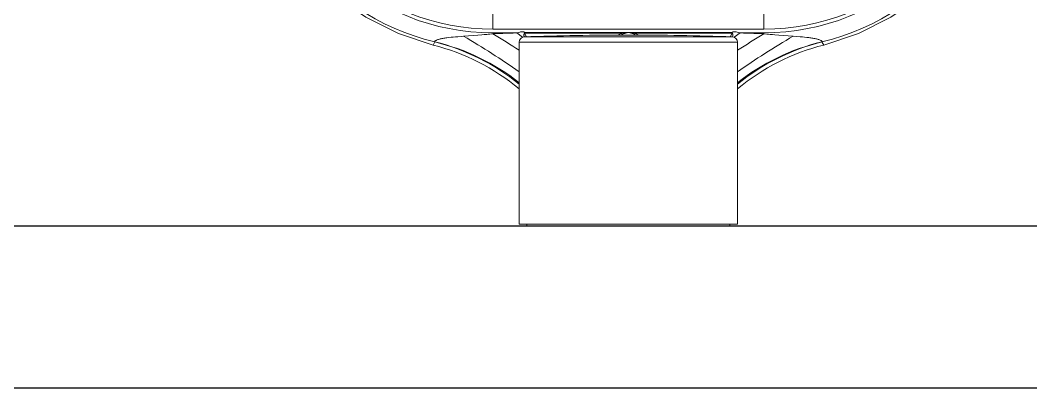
# Model space of a CAD drawing. Header units: millimetres. Extents: x 999 to 1260, y -38 to 225.
# Drawn here: x 1066.0349 to 1066.2219, y 82.4769 to 82.545 of the extents above; entities that cross this region are included whole.
import ezdxf
from ezdxf.enums import TextEntityAlignment as Align

# ---------------------------------------------------------------- set-up
doc = ezdxf.new("R2010")
doc.units = ezdxf.units.MM
doc.layers.add('I-ARQ', color=8, linetype='Continuous')
doc.styles.add('ROMANS', font='romans', dxfattribs={"oblique": 15})

# ---------------------------------------------------------------- blocks, each defined once
blk = doc.blocks.new('praça')
at = {"layer": 'I-ARQ'}
for p, q in [((1258.34082, 25.34445), (1258.34082, 24.13445)), ((1258.37082, 25.34445), (1258.37082, 24.13445))]:
    blk.add_line(p, q, dxfattribs=at)
at = {"layer": 'I-ARQ', "lineweight": 5}
for points, knots in [([(1258.40431, 24.67058), (1258.40431, 24.67058), (1258.40644, 24.67699), (1258.40644, 24.67699), (1258.40644, 24.67699), (1258.40644, 24.67699), (1258.40948, 24.68302), (1258.40948, 24.68302), (1258.40948, 24.68302), (1258.40948, 24.68302), (1258.41337, 24.68854), (1258.41337, 24.68854), (1258.41337, 24.68854), (1258.41337, 24.68854), (1258.41804, 24.69344), (1258.41804, 24.69344), (1258.41804, 24.69344), (1258.41804, 24.69344), (1258.42336, 24.69761), (1258.42336, 24.69761), (1258.42336, 24.69761), (1258.42336, 24.69761), (1258.42925, 24.70095), (1258.42925, 24.70095), (1258.42925, 24.70095), (1258.42925, 24.70095), (1258.43556, 24.70341), (1258.43556, 24.70341), (1258.43556, 24.70341), (1258.43556, 24.70341), (1258.44216, 24.70492), (1258.44216, 24.70492), (1258.44216, 24.70492), (1258.44216, 24.70492), (1258.44891, 24.70545), (1258.44891, 24.70545)], [0, 0, 0, 0, 0.111111, 0.111111, 0.111111, 0.111111, 0.222222, 0.222222, 0.222222, 0.222222, 0.333333, 0.333333, 0.333333, 0.333333, 0.444444, 0.444444, 0.444444, 0.444444, 0.555556, 0.555556, 0.555556, 0.555556, 0.666667, 0.666667, 0.666667, 0.666667, 0.777778, 0.777778, 0.777778, 0.777778, 0.888889, 0.888889, 0.888889, 0.888889, 1, 1, 1, 1]), ([(1258.40488, 24.67025), (1258.40999, 24.69119), (1258.42914, 24.70562), (1258.45067, 24.70479), (1258.45067, 24.70479), (1258.4722, 24.70395), (1258.49016, 24.68807), (1258.49364, 24.66681)], [0, 0, 0, 0, 0.5, 0.5, 0.5, 0.5, 1, 1, 1, 1]), ([(1258.40658, 24.6595), (1258.40658, 24.68155), (1258.4235, 24.6999), (1258.44548, 24.70169), (1258.44548, 24.70169), (1258.46746, 24.70347), (1258.48713, 24.68809), (1258.49068, 24.66632)], [0, 0, 0, 0, 0.5, 0.5, 0.5, 0.5, 1, 1, 1, 1]), ([(1258.40724, 24.6595), (1258.40724, 24.6811), (1258.42376, 24.69912), (1258.44528, 24.701), (1258.44528, 24.701), (1258.4668, 24.70288), (1258.48619, 24.68801), (1258.48994, 24.66673)], [0, 0, 0, 0, 0.5, 0.5, 0.5, 0.5, 1, 1, 1, 1]), ([(1258.40488, 24.67025), (1258.40488, 24.67025), (1258.40488, 24.67024), (1258.40488, 24.67024), (1258.40488, 24.67024), (1258.40488, 24.67024), (1258.40488, 24.67024), (1258.40488, 24.67024), (1258.40488, 24.67024), (1258.40488, 24.67024), (1258.40488, 24.67024), (1258.40488, 24.67024), (1258.40488, 24.67024), (1258.40488, 24.67024), (1258.40488, 24.67024), (1258.40488, 24.67024), (1258.40488, 24.67024), (1258.40488, 24.67024), (1258.40489, 24.67024), (1258.40489, 24.67024), (1258.40489, 24.67024), (1258.40489, 24.67024), (1258.40489, 24.67024), (1258.40489, 24.67024), (1258.40489, 24.67024), (1258.40489, 24.67024), (1258.40489, 24.67024), (1258.40489, 24.67024), (1258.40489, 24.67024), (1258.40489, 24.67024), (1258.4049, 24.67024), (1258.4049, 24.67024)], [0, 0, 0, 0, 0.125, 0.125, 0.125, 0.125, 0.25, 0.25, 0.25, 0.25, 0.375, 0.375, 0.375, 0.375, 0.5, 0.5, 0.5, 0.5, 0.625, 0.625, 0.625, 0.625, 0.75, 0.75, 0.75, 0.75, 0.875, 0.875, 0.875, 0.875, 1, 1, 1, 1]), ([(1258.4049, 24.67024), (1258.4049, 24.67024), (1258.40491, 24.67026), (1258.40491, 24.67026), (1258.40491, 24.67026), (1258.40491, 24.67026), (1258.40493, 24.67027), (1258.40493, 24.67027), (1258.40493, 24.67027), (1258.40493, 24.67027), (1258.40495, 24.67027), (1258.40495, 24.67027), (1258.40495, 24.67027), (1258.40495, 24.67027), (1258.40496, 24.67028), (1258.40496, 24.67028), (1258.40496, 24.67028), (1258.40496, 24.67028), (1258.40498, 24.67027), (1258.40498, 24.67027), (1258.40498, 24.67027), (1258.40498, 24.67027), (1258.405, 24.67026), (1258.405, 24.67026), (1258.405, 24.67026), (1258.405, 24.67026), (1258.40502, 24.67025), (1258.40502, 24.67025), (1258.40502, 24.67025), (1258.40502, 24.67025), (1258.40504, 24.67023), (1258.40504, 24.67023), (1258.40504, 24.67023), (1258.40504, 24.67023), (1258.40507, 24.67021), (1258.40507, 24.67021), (1258.40507, 24.67021), (1258.40507, 24.67021), (1258.40509, 24.67018), (1258.40509, 24.67018), (1258.40509, 24.67018), (1258.40509, 24.67018), (1258.40511, 24.67015), (1258.40511, 24.67015), (1258.40511, 24.67015), (1258.40511, 24.67015), (1258.40513, 24.67011), (1258.40513, 24.67011), (1258.40513, 24.67011), (1258.40513, 24.67011), (1258.40515, 24.67007), (1258.40515, 24.67007), (1258.40515, 24.67007), (1258.40515, 24.67007), (1258.40517, 24.67003), (1258.40517, 24.67003), (1258.40517, 24.67003), (1258.40517, 24.67003), (1258.40522, 24.66993), (1258.40522, 24.66993), (1258.40522, 24.66993), (1258.40522, 24.66993), (1258.40526, 24.66982), (1258.40526, 24.66982), (1258.40526, 24.66982), (1258.40526, 24.66982), (1258.40531, 24.66969), (1258.40531, 24.66969), (1258.40531, 24.66969), (1258.40531, 24.66969), (1258.40535, 24.66956), (1258.40535, 24.66956), (1258.40535, 24.66956), (1258.40535, 24.66956), (1258.40539, 24.66941), (1258.40539, 24.66941), (1258.40539, 24.66941), (1258.40539, 24.66941), (1258.40543, 24.66926), (1258.40543, 24.66926), (1258.40543, 24.66926), (1258.40543, 24.66926), (1258.40547, 24.6691), (1258.40547, 24.6691), (1258.40547, 24.6691), (1258.40547, 24.6691), (1258.4055, 24.66893), (1258.4055, 24.66893), (1258.4055, 24.66893), (1258.4055, 24.66893), (1258.40554, 24.66876), (1258.40554, 24.66876), (1258.40554, 24.66876), (1258.40554, 24.66876), (1258.40557, 24.66858), (1258.40557, 24.66858), (1258.40557, 24.66858), (1258.40557, 24.66858), (1258.4056, 24.6684), (1258.4056, 24.6684), (1258.4056, 24.6684), (1258.4056, 24.6684), (1258.40563, 24.66822), (1258.40563, 24.66822), (1258.40563, 24.66822), (1258.40563, 24.66822), (1258.40566, 24.66803), (1258.40566, 24.66803), (1258.40566, 24.66803), (1258.40566, 24.66803), (1258.40571, 24.66765), (1258.40571, 24.66765), (1258.40571, 24.66765), (1258.40571, 24.66765), (1258.40575, 24.66726), (1258.40575, 24.66726), (1258.40575, 24.66726), (1258.40575, 24.66726), (1258.40579, 24.66686), (1258.40579, 24.66686), (1258.40579, 24.66686), (1258.40579, 24.66686), (1258.40583, 24.66644), (1258.40583, 24.66644), (1258.40583, 24.66644), (1258.40583, 24.66644), (1258.40586, 24.66602), (1258.40586, 24.66602), (1258.40586, 24.66602), (1258.40586, 24.66602), (1258.40591, 24.66537), (1258.40591, 24.66537), (1258.40591, 24.66537), (1258.40591, 24.66537), (1258.40594, 24.66493), (1258.40594, 24.66493)], [0, 0, 0, 0, 0.029412, 0.029412, 0.029412, 0.029412, 0.058824, 0.058824, 0.058824, 0.058824, 0.088235, 0.088235, 0.088235, 0.088235, 0.117647, 0.117647, 0.117647, 0.117647, 0.147059, 0.147059, 0.147059, 0.147059, 0.176471, 0.176471, 0.176471, 0.176471, 0.205882, 0.205882, 0.205882, 0.205882, 0.235294, 0.235294, 0.235294, 0.235294, 0.264706, 0.264706, 0.264706, 0.264706, 0.294118, 0.294118, 0.294118, 0.294118, 0.323529, 0.323529, 0.323529, 0.323529, 0.352941, 0.352941, 0.352941, 0.352941, 0.382353, 0.382353, 0.382353, 0.382353, 0.411765, 0.411765, 0.411765, 0.411765, 0.441176, 0.441176, 0.441176, 0.441176, 0.470588, 0.470588, 0.470588, 0.470588, 0.5, 0.5, 0.5, 0.5, 0.529412, 0.529412, 0.529412, 0.529412, 0.558824, 0.558824, 0.558824, 0.558824, 0.588235, 0.588235, 0.588235, 0.588235, 0.617647, 0.617647, 0.617647, 0.617647, 0.647059, 0.647059, 0.647059, 0.647059, 0.676471, 0.676471, 0.676471, 0.676471, 0.705882, 0.705882, 0.705882, 0.705882, 0.735294, 0.735294, 0.735294, 0.735294, 0.764706, 0.764706, 0.764706, 0.764706, 0.794118, 0.794118, 0.794118, 0.794118, 0.823529, 0.823529, 0.823529, 0.823529, 0.852941, 0.852941, 0.852941, 0.852941, 0.882353, 0.882353, 0.882353, 0.882353, 0.911765, 0.911765, 0.911765, 0.911765, 0.941176, 0.941176, 0.941176, 0.941176, 0.970588, 0.970588, 0.970588, 0.970588, 1, 1, 1, 1]), ([(1258.40594, 24.66493), (1258.40594, 24.66493), (1258.406, 24.664), (1258.406, 24.664), (1258.406, 24.664), (1258.406, 24.664), (1258.40607, 24.66311), (1258.40607, 24.66311), (1258.40607, 24.66311), (1258.40607, 24.66311), (1258.40614, 24.66228), (1258.40614, 24.66228), (1258.40614, 24.66228), (1258.40614, 24.66228), (1258.4062, 24.66156), (1258.4062, 24.66156), (1258.4062, 24.66156), (1258.4062, 24.66156), (1258.40624, 24.66114), (1258.40624, 24.66114), (1258.40624, 24.66114), (1258.40624, 24.66114), (1258.40626, 24.66094), (1258.40626, 24.66094), (1258.40626, 24.66094), (1258.40626, 24.66094), (1258.40629, 24.66065), (1258.40629, 24.66065), (1258.40629, 24.66065), (1258.40629, 24.66065), (1258.40632, 24.66036), (1258.40632, 24.66036), (1258.40632, 24.66036), (1258.40632, 24.66036), (1258.40635, 24.66007), (1258.40635, 24.66007), (1258.40635, 24.66007), (1258.40635, 24.66007), (1258.40637, 24.65978), (1258.40637, 24.65978), (1258.40637, 24.65978), (1258.40637, 24.65978), (1258.40639, 24.6595), (1258.40639, 24.6595)], [0, 0, 0, 0, 0.090909, 0.090909, 0.090909, 0.090909, 0.181818, 0.181818, 0.181818, 0.181818, 0.272727, 0.272727, 0.272727, 0.272727, 0.363636, 0.363636, 0.363636, 0.363636, 0.454545, 0.454545, 0.454545, 0.454545, 0.545455, 0.545455, 0.545455, 0.545455, 0.636364, 0.636364, 0.636364, 0.636364, 0.727273, 0.727273, 0.727273, 0.727273, 0.818182, 0.818182, 0.818182, 0.818182, 0.909091, 0.909091, 0.909091, 0.909091, 1, 1, 1, 1]), ([(1258.40658, 24.6551), (1258.40658, 24.6551), (1258.40656, 24.65543), (1258.40656, 24.65543), (1258.40656, 24.65543), (1258.40656, 24.65543), (1258.40654, 24.65575), (1258.40654, 24.65575), (1258.40654, 24.65575), (1258.40654, 24.65575), (1258.40653, 24.65596), (1258.40653, 24.65596), (1258.40653, 24.65596), (1258.40653, 24.65596), (1258.40652, 24.65639), (1258.40652, 24.65639), (1258.40652, 24.65639), (1258.40652, 24.65639), (1258.40649, 24.65703), (1258.40649, 24.65703), (1258.40649, 24.65703), (1258.40649, 24.65703), (1258.40647, 24.65766), (1258.40647, 24.65766), (1258.40647, 24.65766), (1258.40647, 24.65766), (1258.40645, 24.65828), (1258.40645, 24.65828), (1258.40645, 24.65828), (1258.40645, 24.65828), (1258.40642, 24.6589), (1258.40642, 24.6589), (1258.40642, 24.6589), (1258.40642, 24.6589), (1258.40641, 24.6592), (1258.40641, 24.6592), (1258.40641, 24.6592), (1258.40641, 24.6592), (1258.40639, 24.6595), (1258.40639, 24.6595)], [0, 0, 0, 0, 0.1, 0.1, 0.1, 0.1, 0.2, 0.2, 0.2, 0.2, 0.3, 0.3, 0.3, 0.3, 0.4, 0.4, 0.4, 0.4, 0.5, 0.5, 0.5, 0.5, 0.6, 0.6, 0.6, 0.6, 0.7, 0.7, 0.7, 0.7, 0.8, 0.8, 0.8, 0.8, 0.9, 0.9, 0.9, 0.9, 1, 1, 1, 1]), ([(1258.40658, 24.6551), (1258.40658, 24.6551), (1258.40666, 24.65474), (1258.40666, 24.65474), (1258.40666, 24.65474), (1258.40666, 24.65474), (1258.40671, 24.65453), (1258.40671, 24.65453), (1258.40671, 24.65453), (1258.40671, 24.65453), (1258.40674, 24.65441), (1258.40674, 24.65441), (1258.40674, 24.65441), (1258.40674, 24.65441), (1258.40676, 24.65427), (1258.40676, 24.65427), (1258.40676, 24.65427), (1258.40676, 24.65427), (1258.40677, 24.65418), (1258.40677, 24.65418), (1258.40677, 24.65418), (1258.40677, 24.65418), (1258.40678, 24.65409), (1258.40678, 24.65409), (1258.40678, 24.65409), (1258.40678, 24.65409), (1258.40678, 24.65404), (1258.40678, 24.65404), (1258.40678, 24.65404), (1258.40678, 24.65404), (1258.40678, 24.654), (1258.40678, 24.654), (1258.40678, 24.654), (1258.40678, 24.654), (1258.40677, 24.65395), (1258.40677, 24.65395), (1258.40677, 24.65395), (1258.40677, 24.65395), (1258.40677, 24.6539), (1258.40677, 24.6539), (1258.40677, 24.6539), (1258.40677, 24.6539), (1258.40676, 24.65386), (1258.40676, 24.65386), (1258.40676, 24.65386), (1258.40676, 24.65386), (1258.40675, 24.65381), (1258.40675, 24.65381), (1258.40675, 24.65381), (1258.40675, 24.65381), (1258.40673, 24.65377), (1258.40673, 24.65377), (1258.40673, 24.65377), (1258.40673, 24.65377), (1258.40671, 24.65373), (1258.40671, 24.65373), (1258.40671, 24.65373), (1258.40671, 24.65373), (1258.40669, 24.6537), (1258.40669, 24.6537), (1258.40669, 24.6537), (1258.40669, 24.6537), (1258.40666, 24.65367), (1258.40666, 24.65367), (1258.40666, 24.65367), (1258.40666, 24.65367), (1258.40665, 24.65365), (1258.40665, 24.65365), (1258.40665, 24.65365), (1258.40665, 24.65365), (1258.40663, 24.65364), (1258.40663, 24.65364)], [0, 0, 0, 0, 0.055556, 0.055556, 0.055556, 0.055556, 0.111111, 0.111111, 0.111111, 0.111111, 0.166667, 0.166667, 0.166667, 0.166667, 0.222222, 0.222222, 0.222222, 0.222222, 0.277778, 0.277778, 0.277778, 0.277778, 0.333333, 0.333333, 0.333333, 0.333333, 0.388889, 0.388889, 0.388889, 0.388889, 0.444444, 0.444444, 0.444444, 0.444444, 0.5, 0.5, 0.5, 0.5, 0.555556, 0.555556, 0.555556, 0.555556, 0.611111, 0.611111, 0.611111, 0.611111, 0.666667, 0.666667, 0.666667, 0.666667, 0.722222, 0.722222, 0.722222, 0.722222, 0.777778, 0.777778, 0.777778, 0.777778, 0.833333, 0.833333, 0.833333, 0.833333, 0.888889, 0.888889, 0.888889, 0.888889, 0.944444, 0.944444, 0.944444, 0.944444, 1, 1, 1, 1]), ([(1258.40584, 24.65372), (1258.40584, 24.65372), (1258.40593, 24.65374), (1258.40593, 24.65374), (1258.40593, 24.65374), (1258.40593, 24.65374), (1258.40601, 24.65376), (1258.40601, 24.65376), (1258.40601, 24.65376), (1258.40601, 24.65376), (1258.40606, 24.65377), (1258.40606, 24.65377), (1258.40606, 24.65377), (1258.40606, 24.65377), (1258.4061, 24.65377), (1258.4061, 24.65377), (1258.4061, 24.65377), (1258.4061, 24.65377), (1258.40614, 24.65378), (1258.40614, 24.65378), (1258.40614, 24.65378), (1258.40614, 24.65378), (1258.40618, 24.65378), (1258.40618, 24.65378), (1258.40618, 24.65378), (1258.40618, 24.65378), (1258.40622, 24.65377), (1258.40622, 24.65377), (1258.40622, 24.65377), (1258.40622, 24.65377), (1258.40625, 24.65377), (1258.40625, 24.65377), (1258.40625, 24.65377), (1258.40625, 24.65377), (1258.40629, 24.65376), (1258.40629, 24.65376), (1258.40629, 24.65376), (1258.40629, 24.65376), (1258.40633, 24.65375), (1258.40633, 24.65375), (1258.40633, 24.65375), (1258.40633, 24.65375), (1258.40636, 24.65374), (1258.40636, 24.65374), (1258.40636, 24.65374), (1258.40636, 24.65374), (1258.40639, 24.65372), (1258.40639, 24.65372), (1258.40639, 24.65372), (1258.40639, 24.65372), (1258.40643, 24.6537), (1258.40643, 24.6537), (1258.40643, 24.6537), (1258.40643, 24.6537), (1258.40646, 24.65368), (1258.40646, 24.65368), (1258.40646, 24.65368), (1258.40646, 24.65368), (1258.40649, 24.65366), (1258.40649, 24.65366), (1258.40649, 24.65366), (1258.40649, 24.65366), (1258.40652, 24.65365), (1258.40652, 24.65365), (1258.40652, 24.65365), (1258.40652, 24.65365), (1258.40653, 24.65364), (1258.40653, 24.65364)], [0, 0, 0, 0, 0.058824, 0.058824, 0.058824, 0.058824, 0.117647, 0.117647, 0.117647, 0.117647, 0.176471, 0.176471, 0.176471, 0.176471, 0.235294, 0.235294, 0.235294, 0.235294, 0.294118, 0.294118, 0.294118, 0.294118, 0.352941, 0.352941, 0.352941, 0.352941, 0.411765, 0.411765, 0.411765, 0.411765, 0.470588, 0.470588, 0.470588, 0.470588, 0.529412, 0.529412, 0.529412, 0.529412, 0.588235, 0.588235, 0.588235, 0.588235, 0.647059, 0.647059, 0.647059, 0.647059, 0.705882, 0.705882, 0.705882, 0.705882, 0.764706, 0.764706, 0.764706, 0.764706, 0.823529, 0.823529, 0.823529, 0.823529, 0.882353, 0.882353, 0.882353, 0.882353, 0.941176, 0.941176, 0.941176, 0.941176, 1, 1, 1, 1]), ([(1258.40653, 24.65364), (1258.40653, 24.65364), (1258.40653, 24.6536), (1258.40653, 24.6536), (1258.40653, 24.6536), (1258.40653, 24.6536), (1258.40654, 24.65358), (1258.40654, 24.65358), (1258.40654, 24.65358), (1258.40654, 24.65358), (1258.40654, 24.65353), (1258.40654, 24.65353), (1258.40654, 24.65353), (1258.40654, 24.65353), (1258.40654, 24.65343), (1258.40654, 24.65343), (1258.40654, 24.65343), (1258.40654, 24.65343), (1258.40654, 24.65323), (1258.40654, 24.65323), (1258.40654, 24.65323), (1258.40654, 24.65323), (1258.40654, 24.65282), (1258.40654, 24.65282), (1258.40654, 24.65282), (1258.40654, 24.65282), (1258.40654, 24.65198), (1258.40654, 24.65198), (1258.40654, 24.65198), (1258.40654, 24.65198), (1258.40654, 24.64849), (1258.40654, 24.64849), (1258.40654, 24.64849), (1258.40654, 24.64849), (1258.40654, 24.63539), (1258.40654, 24.63539)], [0, 0, 0, 0, 0.111111, 0.111111, 0.111111, 0.111111, 0.222222, 0.222222, 0.222222, 0.222222, 0.333333, 0.333333, 0.333333, 0.333333, 0.444444, 0.444444, 0.444444, 0.444444, 0.555556, 0.555556, 0.555556, 0.555556, 0.666667, 0.666667, 0.666667, 0.666667, 0.777778, 0.777778, 0.777778, 0.777778, 0.888889, 0.888889, 0.888889, 0.888889, 1, 1, 1, 1]), ([(1258.40663, 24.65364), (1258.40663, 24.65364), (1258.40662, 24.6536), (1258.40662, 24.6536), (1258.40662, 24.6536), (1258.40662, 24.6536), (1258.40662, 24.65358), (1258.40662, 24.65358), (1258.40662, 24.65358), (1258.40662, 24.65358), (1258.40662, 24.65352), (1258.40662, 24.65352), (1258.40662, 24.65352), (1258.40662, 24.65352), (1258.40662, 24.65342), (1258.40662, 24.65342), (1258.40662, 24.65342), (1258.40662, 24.65342), (1258.40662, 24.65321), (1258.40662, 24.65321), (1258.40662, 24.65321), (1258.40662, 24.65321), (1258.40662, 24.65278), (1258.40662, 24.65278), (1258.40662, 24.65278), (1258.40662, 24.65278), (1258.40662, 24.6519), (1258.40662, 24.6519), (1258.40662, 24.6519), (1258.40662, 24.6519), (1258.40662, 24.64824), (1258.40662, 24.64824), (1258.40662, 24.64824), (1258.40662, 24.64824), (1258.40662, 24.63445), (1258.40662, 24.63445)], [0, 0, 0, 0, 0.111111, 0.111111, 0.111111, 0.111111, 0.222222, 0.222222, 0.222222, 0.222222, 0.333333, 0.333333, 0.333333, 0.333333, 0.444444, 0.444444, 0.444444, 0.444444, 0.555556, 0.555556, 0.555556, 0.555556, 0.666667, 0.666667, 0.666667, 0.666667, 0.777778, 0.777778, 0.777778, 0.777778, 0.888889, 0.888889, 0.888889, 0.888889, 1, 1, 1, 1]), ([(1258.40662, 24.63445), (1258.40662, 24.63445), (1258.40662, 24.62212), (1258.40662, 24.62212), (1258.40662, 24.62212), (1258.40662, 24.62212), (1258.40662, 24.61744), (1258.40662, 24.61744), (1258.40662, 24.61744), (1258.40662, 24.61744), (1258.40662, 24.61634), (1258.40662, 24.61634), (1258.40662, 24.61634), (1258.40662, 24.61634), (1258.40662, 24.6158), (1258.40662, 24.6158), (1258.40662, 24.6158), (1258.40662, 24.6158), (1258.40662, 24.61553), (1258.40662, 24.61553), (1258.40662, 24.61553), (1258.40662, 24.61553), (1258.40662, 24.6154), (1258.40662, 24.6154), (1258.40662, 24.6154), (1258.40662, 24.6154), (1258.40662, 24.61534), (1258.40662, 24.61534), (1258.40662, 24.61534), (1258.40662, 24.61534), (1258.40662, 24.61531), (1258.40662, 24.61531), (1258.40662, 24.61531), (1258.40662, 24.61531), (1258.40663, 24.61526), (1258.40663, 24.61526)], [0, 0, 0, 0, 0.111111, 0.111111, 0.111111, 0.111111, 0.222222, 0.222222, 0.222222, 0.222222, 0.333333, 0.333333, 0.333333, 0.333333, 0.444444, 0.444444, 0.444444, 0.444444, 0.555556, 0.555556, 0.555556, 0.555556, 0.666667, 0.666667, 0.666667, 0.666667, 0.777778, 0.777778, 0.777778, 0.777778, 0.888889, 0.888889, 0.888889, 0.888889, 1, 1, 1, 1]), ([(1258.40654, 24.63351), (1258.40654, 24.63351), (1258.40654, 24.62176), (1258.40654, 24.62176), (1258.40654, 24.62176), (1258.40654, 24.62176), (1258.40654, 24.61733), (1258.40654, 24.61733), (1258.40654, 24.61733), (1258.40654, 24.61733), (1258.40654, 24.61628), (1258.40654, 24.61628), (1258.40654, 24.61628), (1258.40654, 24.61628), (1258.40654, 24.61577), (1258.40654, 24.61577), (1258.40654, 24.61577), (1258.40654, 24.61577), (1258.40654, 24.61552), (1258.40654, 24.61552), (1258.40654, 24.61552), (1258.40654, 24.61552), (1258.40654, 24.61539), (1258.40654, 24.61539), (1258.40654, 24.61539), (1258.40654, 24.61539), (1258.40654, 24.61533), (1258.40654, 24.61533), (1258.40654, 24.61533), (1258.40654, 24.61533), (1258.40653, 24.61531), (1258.40653, 24.61531), (1258.40653, 24.61531), (1258.40653, 24.61531), (1258.40653, 24.61526), (1258.40653, 24.61526)], [0, 0, 0, 0, 0.111111, 0.111111, 0.111111, 0.111111, 0.222222, 0.222222, 0.222222, 0.222222, 0.333333, 0.333333, 0.333333, 0.333333, 0.444444, 0.444444, 0.444444, 0.444444, 0.555556, 0.555556, 0.555556, 0.555556, 0.666667, 0.666667, 0.666667, 0.666667, 0.777778, 0.777778, 0.777778, 0.777778, 0.888889, 0.888889, 0.888889, 0.888889, 1, 1, 1, 1]), ([(1258.37082, 24.62697), (1258.37082, 24.62697), (1258.37082, 24.62697), (1258.37082, 24.62697), (1258.37082, 24.62697), (1258.37082, 24.62697), (1258.37082, 24.62697), (1258.37082, 24.62697), (1258.37082, 24.62697), (1258.37082, 24.62697), (1258.37082, 24.62697), (1258.37082, 24.62697), (1258.37082, 24.62697), (1258.37082, 24.62697), (1258.37082, 24.62697), (1258.37082, 24.62697), (1258.37082, 24.62697), (1258.37082, 24.62697), (1258.37082, 24.62697), (1258.37082, 24.62697), (1258.37082, 24.62697), (1258.37082, 24.62697), (1258.37082, 24.62697), (1258.37082, 24.62697), (1258.37082, 24.62697), (1258.37082, 24.62697), (1258.37082, 24.62697), (1258.37082, 24.62697), (1258.37082, 24.62697), (1258.37082, 24.62697), (1258.37082, 24.62697), (1258.37082, 24.62697), (1258.37082, 24.62697), (1258.37082, 24.62697), (1258.37082, 24.62697), (1258.37082, 24.62697)], [0, 0, 0, 0, 0.111111, 0.111111, 0.111111, 0.111111, 0.222222, 0.222222, 0.222222, 0.222222, 0.333333, 0.333333, 0.333333, 0.333333, 0.444444, 0.444444, 0.444444, 0.444444, 0.555556, 0.555556, 0.555556, 0.555556, 0.666667, 0.666667, 0.666667, 0.666667, 0.777778, 0.777778, 0.777778, 0.777778, 0.888889, 0.888889, 0.888889, 0.888889, 1, 1, 1, 1]), ([(1258.40653, 24.61526), (1258.40653, 24.61526), (1258.40651, 24.61525), (1258.40651, 24.61525), (1258.40651, 24.61525), (1258.40651, 24.61525), (1258.40649, 24.61523), (1258.40649, 24.61523), (1258.40649, 24.61523), (1258.40649, 24.61523), (1258.40645, 24.61521), (1258.40645, 24.61521), (1258.40645, 24.61521), (1258.40645, 24.61521), (1258.40641, 24.61519), (1258.40641, 24.61519), (1258.40641, 24.61519), (1258.40641, 24.61519), (1258.40638, 24.61517), (1258.40638, 24.61517), (1258.40638, 24.61517), (1258.40638, 24.61517), (1258.40634, 24.61515), (1258.40634, 24.61515), (1258.40634, 24.61515), (1258.40634, 24.61515), (1258.4063, 24.61514), (1258.4063, 24.61514), (1258.4063, 24.61514), (1258.4063, 24.61514), (1258.40626, 24.61513), (1258.40626, 24.61513), (1258.40626, 24.61513), (1258.40626, 24.61513), (1258.40622, 24.61513), (1258.40622, 24.61513), (1258.40622, 24.61513), (1258.40622, 24.61513), (1258.40617, 24.61512), (1258.40617, 24.61512), (1258.40617, 24.61512), (1258.40617, 24.61512), (1258.40613, 24.61512), (1258.40613, 24.61512), (1258.40613, 24.61512), (1258.40613, 24.61512), (1258.40608, 24.61513), (1258.40608, 24.61513), (1258.40608, 24.61513), (1258.40608, 24.61513), (1258.40604, 24.61513), (1258.40604, 24.61513), (1258.40604, 24.61513), (1258.40604, 24.61513), (1258.40599, 24.61514), (1258.40599, 24.61514), (1258.40599, 24.61514), (1258.40599, 24.61514), (1258.40589, 24.61516), (1258.40589, 24.61516), (1258.40589, 24.61516), (1258.40589, 24.61516), (1258.40584, 24.61518), (1258.40584, 24.61518)], [0, 0, 0, 0, 0.0625, 0.0625, 0.0625, 0.0625, 0.125, 0.125, 0.125, 0.125, 0.1875, 0.1875, 0.1875, 0.1875, 0.25, 0.25, 0.25, 0.25, 0.3125, 0.3125, 0.3125, 0.3125, 0.375, 0.375, 0.375, 0.375, 0.4375, 0.4375, 0.4375, 0.4375, 0.5, 0.5, 0.5, 0.5, 0.5625, 0.5625, 0.5625, 0.5625, 0.625, 0.625, 0.625, 0.625, 0.6875, 0.6875, 0.6875, 0.6875, 0.75, 0.75, 0.75, 0.75, 0.8125, 0.8125, 0.8125, 0.8125, 0.875, 0.875, 0.875, 0.875, 0.9375, 0.9375, 0.9375, 0.9375, 1, 1, 1, 1]), ([(1258.40663, 24.61526), (1258.40663, 24.61526), (1258.40666, 24.61524), (1258.40666, 24.61524), (1258.40666, 24.61524), (1258.40666, 24.61524), (1258.40668, 24.61521), (1258.40668, 24.61521), (1258.40668, 24.61521), (1258.40668, 24.61521), (1258.4067, 24.61517), (1258.4067, 24.61517), (1258.4067, 24.61517), (1258.4067, 24.61517), (1258.40672, 24.61514), (1258.40672, 24.61514), (1258.40672, 24.61514), (1258.40672, 24.61514), (1258.40674, 24.6151), (1258.40674, 24.6151), (1258.40674, 24.6151), (1258.40674, 24.6151), (1258.40675, 24.61506), (1258.40675, 24.61506), (1258.40675, 24.61506), (1258.40675, 24.61506), (1258.40676, 24.61502), (1258.40676, 24.61502), (1258.40676, 24.61502), (1258.40676, 24.61502), (1258.40677, 24.61498), (1258.40677, 24.61498), (1258.40677, 24.61498), (1258.40677, 24.61498), (1258.40677, 24.61494), (1258.40677, 24.61494), (1258.40677, 24.61494), (1258.40677, 24.61494), (1258.40678, 24.61489), (1258.40678, 24.61489), (1258.40678, 24.61489), (1258.40678, 24.61489), (1258.40678, 24.61481), (1258.40678, 24.61481), (1258.40678, 24.61481), (1258.40678, 24.61481), (1258.40677, 24.61472), (1258.40677, 24.61472), (1258.40677, 24.61472), (1258.40677, 24.61472), (1258.40676, 24.61464), (1258.40676, 24.61464), (1258.40676, 24.61464), (1258.40676, 24.61464), (1258.40675, 24.61456), (1258.40675, 24.61456), (1258.40675, 24.61456), (1258.40675, 24.61456), (1258.40673, 24.61448), (1258.40673, 24.61448), (1258.40673, 24.61448), (1258.40673, 24.61448), (1258.4067, 24.61432), (1258.4067, 24.61432), (1258.4067, 24.61432), (1258.4067, 24.61432), (1258.40665, 24.61409), (1258.40665, 24.61409), (1258.40665, 24.61409), (1258.40665, 24.61409), (1258.40658, 24.61379), (1258.40658, 24.61379)], [0, 0, 0, 0, 0.055556, 0.055556, 0.055556, 0.055556, 0.111111, 0.111111, 0.111111, 0.111111, 0.166667, 0.166667, 0.166667, 0.166667, 0.222222, 0.222222, 0.222222, 0.222222, 0.277778, 0.277778, 0.277778, 0.277778, 0.333333, 0.333333, 0.333333, 0.333333, 0.388889, 0.388889, 0.388889, 0.388889, 0.444444, 0.444444, 0.444444, 0.444444, 0.5, 0.5, 0.5, 0.5, 0.555556, 0.555556, 0.555556, 0.555556, 0.611111, 0.611111, 0.611111, 0.611111, 0.666667, 0.666667, 0.666667, 0.666667, 0.722222, 0.722222, 0.722222, 0.722222, 0.777778, 0.777778, 0.777778, 0.777778, 0.833333, 0.833333, 0.833333, 0.833333, 0.888889, 0.888889, 0.888889, 0.888889, 0.944444, 0.944444, 0.944444, 0.944444, 1, 1, 1, 1]), ([(1258.40658, 24.61379), (1258.40658, 24.61379), (1258.40656, 24.61347), (1258.40656, 24.61347), (1258.40656, 24.61347), (1258.40656, 24.61347), (1258.40654, 24.61315), (1258.40654, 24.61315), (1258.40654, 24.61315), (1258.40654, 24.61315), (1258.40653, 24.61294), (1258.40653, 24.61294), (1258.40653, 24.61294), (1258.40653, 24.61294), (1258.40652, 24.61251), (1258.40652, 24.61251), (1258.40652, 24.61251), (1258.40652, 24.61251), (1258.40649, 24.61187), (1258.40649, 24.61187), (1258.40649, 24.61187), (1258.40649, 24.61187), (1258.40647, 24.61124), (1258.40647, 24.61124), (1258.40647, 24.61124), (1258.40647, 24.61124), (1258.40645, 24.61062), (1258.40645, 24.61062), (1258.40645, 24.61062), (1258.40645, 24.61062), (1258.40642, 24.61), (1258.40642, 24.61), (1258.40642, 24.61), (1258.40642, 24.61), (1258.40641, 24.6097), (1258.40641, 24.6097), (1258.40641, 24.6097), (1258.40641, 24.6097), (1258.40639, 24.6094), (1258.40639, 24.6094)], [0, 0, 0, 0, 0.1, 0.1, 0.1, 0.1, 0.2, 0.2, 0.2, 0.2, 0.3, 0.3, 0.3, 0.3, 0.4, 0.4, 0.4, 0.4, 0.5, 0.5, 0.5, 0.5, 0.6, 0.6, 0.6, 0.6, 0.7, 0.7, 0.7, 0.7, 0.8, 0.8, 0.8, 0.8, 0.9, 0.9, 0.9, 0.9, 1, 1, 1, 1]), ([(1258.40639, 24.6094), (1258.40639, 24.6094), (1258.40637, 24.60912), (1258.40637, 24.60912), (1258.40637, 24.60912), (1258.40637, 24.60912), (1258.40635, 24.60883), (1258.40635, 24.60883), (1258.40635, 24.60883), (1258.40635, 24.60883), (1258.40632, 24.60854), (1258.40632, 24.60854), (1258.40632, 24.60854), (1258.40632, 24.60854), (1258.40629, 24.60825), (1258.40629, 24.60825), (1258.40629, 24.60825), (1258.40629, 24.60825), (1258.40626, 24.60797), (1258.40626, 24.60797), (1258.40626, 24.60797), (1258.40626, 24.60797), (1258.40624, 24.60776), (1258.40624, 24.60776), (1258.40624, 24.60776), (1258.40624, 24.60776), (1258.4062, 24.60734), (1258.4062, 24.60734), (1258.4062, 24.60734), (1258.4062, 24.60734), (1258.40614, 24.60661), (1258.40614, 24.60661), (1258.40614, 24.60661), (1258.40614, 24.60661), (1258.40607, 24.60579), (1258.40607, 24.60579), (1258.40607, 24.60579), (1258.40607, 24.60579), (1258.406, 24.6049), (1258.406, 24.6049), (1258.406, 24.6049), (1258.406, 24.6049), (1258.40594, 24.60397), (1258.40594, 24.60397)], [0, 0, 0, 0, 0.090909, 0.090909, 0.090909, 0.090909, 0.181818, 0.181818, 0.181818, 0.181818, 0.272727, 0.272727, 0.272727, 0.272727, 0.363636, 0.363636, 0.363636, 0.363636, 0.454545, 0.454545, 0.454545, 0.454545, 0.545455, 0.545455, 0.545455, 0.545455, 0.636364, 0.636364, 0.636364, 0.636364, 0.727273, 0.727273, 0.727273, 0.727273, 0.818182, 0.818182, 0.818182, 0.818182, 0.909091, 0.909091, 0.909091, 0.909091, 1, 1, 1, 1]), ([(1258.49068, 24.60258), (1258.48713, 24.58081), (1258.46746, 24.56543), (1258.44548, 24.56721), (1258.44548, 24.56721), (1258.4235, 24.569), (1258.40658, 24.58735), (1258.40658, 24.6094)], [0, 0, 0, 0, 0.5, 0.5, 0.5, 0.5, 1, 1, 1, 1]), ([(1258.48994, 24.60217), (1258.48619, 24.58089), (1258.4668, 24.56602), (1258.44528, 24.5679), (1258.44528, 24.5679), (1258.42376, 24.56978), (1258.40724, 24.5878), (1258.40724, 24.6094)], [0, 0, 0, 0, 0.5, 0.5, 0.5, 0.5, 1, 1, 1, 1]), ([(1258.40594, 24.60397), (1258.40594, 24.60397), (1258.4059, 24.60331), (1258.4059, 24.60331), (1258.4059, 24.60331), (1258.4059, 24.60331), (1258.40585, 24.60267), (1258.40585, 24.60267), (1258.40585, 24.60267), (1258.40585, 24.60267), (1258.40581, 24.60225), (1258.40581, 24.60225), (1258.40581, 24.60225), (1258.40581, 24.60225), (1258.40577, 24.60184), (1258.40577, 24.60184), (1258.40577, 24.60184), (1258.40577, 24.60184), (1258.40573, 24.60145), (1258.40573, 24.60145), (1258.40573, 24.60145), (1258.40573, 24.60145), (1258.40568, 24.60106), (1258.40568, 24.60106), (1258.40568, 24.60106), (1258.40568, 24.60106), (1258.40566, 24.60087), (1258.40566, 24.60087), (1258.40566, 24.60087), (1258.40566, 24.60087), (1258.40563, 24.60068), (1258.40563, 24.60068), (1258.40563, 24.60068), (1258.40563, 24.60068), (1258.4056, 24.6005), (1258.4056, 24.6005), (1258.4056, 24.6005), (1258.4056, 24.6005), (1258.40557, 24.60032), (1258.40557, 24.60032), (1258.40557, 24.60032), (1258.40557, 24.60032), (1258.40554, 24.60014), (1258.40554, 24.60014), (1258.40554, 24.60014), (1258.40554, 24.60014), (1258.4055, 24.59997), (1258.4055, 24.59997), (1258.4055, 24.59997), (1258.4055, 24.59997), (1258.40547, 24.5998), (1258.40547, 24.5998), (1258.40547, 24.5998), (1258.40547, 24.5998), (1258.40543, 24.59964), (1258.40543, 24.59964), (1258.40543, 24.59964), (1258.40543, 24.59964), (1258.40539, 24.59949), (1258.40539, 24.59949), (1258.40539, 24.59949), (1258.40539, 24.59949), (1258.40535, 24.59935), (1258.40535, 24.59935), (1258.40535, 24.59935), (1258.40535, 24.59935), (1258.40531, 24.59921), (1258.40531, 24.59921), (1258.40531, 24.59921), (1258.40531, 24.59921), (1258.40526, 24.59909), (1258.40526, 24.59909), (1258.40526, 24.59909), (1258.40526, 24.59909), (1258.40522, 24.59897), (1258.40522, 24.59897), (1258.40522, 24.59897), (1258.40522, 24.59897), (1258.40518, 24.59887), (1258.40518, 24.59887), (1258.40518, 24.59887), (1258.40518, 24.59887), (1258.40515, 24.59883), (1258.40515, 24.59883), (1258.40515, 24.59883), (1258.40515, 24.59883), (1258.40513, 24.59879), (1258.40513, 24.59879), (1258.40513, 24.59879), (1258.40513, 24.59879), (1258.40511, 24.59875), (1258.40511, 24.59875), (1258.40511, 24.59875), (1258.40511, 24.59875), (1258.40509, 24.59872), (1258.40509, 24.59872), (1258.40509, 24.59872), (1258.40509, 24.59872), (1258.40507, 24.59869), (1258.40507, 24.59869), (1258.40507, 24.59869), (1258.40507, 24.59869), (1258.40504, 24.59867), (1258.40504, 24.59867), (1258.40504, 24.59867), (1258.40504, 24.59867), (1258.40502, 24.59865), (1258.40502, 24.59865), (1258.40502, 24.59865), (1258.40502, 24.59865), (1258.405, 24.59864), (1258.405, 24.59864), (1258.405, 24.59864), (1258.405, 24.59864), (1258.40498, 24.59863), (1258.40498, 24.59863), (1258.40498, 24.59863), (1258.40498, 24.59863), (1258.40496, 24.59862), (1258.40496, 24.59862), (1258.40496, 24.59862), (1258.40496, 24.59862), (1258.40495, 24.59862), (1258.40495, 24.59862), (1258.40495, 24.59862), (1258.40495, 24.59862), (1258.40493, 24.59863), (1258.40493, 24.59863), (1258.40493, 24.59863), (1258.40493, 24.59863), (1258.40491, 24.59864), (1258.40491, 24.59864), (1258.40491, 24.59864), (1258.40491, 24.59864), (1258.4049, 24.59866), (1258.4049, 24.59866)], [0, 0, 0, 0, 0.029412, 0.029412, 0.029412, 0.029412, 0.058824, 0.058824, 0.058824, 0.058824, 0.088235, 0.088235, 0.088235, 0.088235, 0.117647, 0.117647, 0.117647, 0.117647, 0.147059, 0.147059, 0.147059, 0.147059, 0.176471, 0.176471, 0.176471, 0.176471, 0.205882, 0.205882, 0.205882, 0.205882, 0.235294, 0.235294, 0.235294, 0.235294, 0.264706, 0.264706, 0.264706, 0.264706, 0.294118, 0.294118, 0.294118, 0.294118, 0.323529, 0.323529, 0.323529, 0.323529, 0.352941, 0.352941, 0.352941, 0.352941, 0.382353, 0.382353, 0.382353, 0.382353, 0.411765, 0.411765, 0.411765, 0.411765, 0.441176, 0.441176, 0.441176, 0.441176, 0.470588, 0.470588, 0.470588, 0.470588, 0.5, 0.5, 0.5, 0.5, 0.529412, 0.529412, 0.529412, 0.529412, 0.558824, 0.558824, 0.558824, 0.558824, 0.588235, 0.588235, 0.588235, 0.588235, 0.617647, 0.617647, 0.617647, 0.617647, 0.647059, 0.647059, 0.647059, 0.647059, 0.676471, 0.676471, 0.676471, 0.676471, 0.705882, 0.705882, 0.705882, 0.705882, 0.735294, 0.735294, 0.735294, 0.735294, 0.764706, 0.764706, 0.764706, 0.764706, 0.794118, 0.794118, 0.794118, 0.794118, 0.823529, 0.823529, 0.823529, 0.823529, 0.852941, 0.852941, 0.852941, 0.852941, 0.882353, 0.882353, 0.882353, 0.882353, 0.911765, 0.911765, 0.911765, 0.911765, 0.941176, 0.941176, 0.941176, 0.941176, 0.970588, 0.970588, 0.970588, 0.970588, 1, 1, 1, 1]), ([(1258.49364, 24.60209), (1258.49016, 24.58083), (1258.4722, 24.56495), (1258.45067, 24.56411), (1258.45067, 24.56411), (1258.42914, 24.56328), (1258.40999, 24.57771), (1258.40488, 24.59865)], [0, 0, 0, 0, 0.5, 0.5, 0.5, 0.5, 1, 1, 1, 1]), ([(1258.44891, 24.56345), (1258.44891, 24.56345), (1258.44216, 24.56398), (1258.44216, 24.56398), (1258.44216, 24.56398), (1258.44216, 24.56398), (1258.43556, 24.56549), (1258.43556, 24.56549), (1258.43556, 24.56549), (1258.43556, 24.56549), (1258.42925, 24.56795), (1258.42925, 24.56795), (1258.42925, 24.56795), (1258.42925, 24.56795), (1258.42336, 24.57129), (1258.42336, 24.57129), (1258.42336, 24.57129), (1258.42336, 24.57129), (1258.41804, 24.57546), (1258.41804, 24.57546), (1258.41804, 24.57546), (1258.41804, 24.57546), (1258.41337, 24.58036), (1258.41337, 24.58036), (1258.41337, 24.58036), (1258.41337, 24.58036), (1258.40948, 24.58588), (1258.40948, 24.58588), (1258.40948, 24.58588), (1258.40948, 24.58588), (1258.40644, 24.59191), (1258.40644, 24.59191), (1258.40644, 24.59191), (1258.40644, 24.59191), (1258.40431, 24.59832), (1258.40431, 24.59832)], [0, 0, 0, 0, 0.111111, 0.111111, 0.111111, 0.111111, 0.222222, 0.222222, 0.222222, 0.222222, 0.333333, 0.333333, 0.333333, 0.333333, 0.444444, 0.444444, 0.444444, 0.444444, 0.555556, 0.555556, 0.555556, 0.555556, 0.666667, 0.666667, 0.666667, 0.666667, 0.777778, 0.777778, 0.777778, 0.777778, 0.888889, 0.888889, 0.888889, 0.888889, 1, 1, 1, 1]), ([(1258.4049, 24.59866), (1258.4049, 24.59866), (1258.40489, 24.59866), (1258.40489, 24.59866), (1258.40489, 24.59866), (1258.40489, 24.59866), (1258.40489, 24.59866), (1258.40489, 24.59866), (1258.40489, 24.59866), (1258.40489, 24.59866), (1258.40489, 24.59866), (1258.40489, 24.59866), (1258.40489, 24.59866), (1258.40489, 24.59866), (1258.40488, 24.59866), (1258.40488, 24.59866), (1258.40488, 24.59866), (1258.40488, 24.59866), (1258.40488, 24.59866), (1258.40488, 24.59866), (1258.40488, 24.59866), (1258.40488, 24.59866), (1258.40488, 24.59866), (1258.40488, 24.59866), (1258.40488, 24.59866), (1258.40488, 24.59866), (1258.40488, 24.59865), (1258.40488, 24.59865), (1258.40488, 24.59865), (1258.40488, 24.59865), (1258.40488, 24.59865), (1258.40488, 24.59865)], [0, 0, 0, 0, 0.125, 0.125, 0.125, 0.125, 0.25, 0.25, 0.25, 0.25, 0.375, 0.375, 0.375, 0.375, 0.5, 0.5, 0.5, 0.5, 0.625, 0.625, 0.625, 0.625, 0.75, 0.75, 0.75, 0.75, 0.875, 0.875, 0.875, 0.875, 1, 1, 1, 1])]:
    blk.add_open_spline(points, degree=3, knots=knots, dxfattribs=at)
for points in [[(1258.40431, 24.67058), (1258.40283, 24.66473), (1258.40006, 24.65928), (1258.39619, 24.65464)], [(1258.40488, 24.67025), (1258.40346, 24.66454), (1258.4008, 24.65921), (1258.39709, 24.65464)], [(1258.4049, 24.67024), (1258.40354, 24.66455), (1258.40096, 24.65923), (1258.39733, 24.65464)], [(1258.40488, 24.67025), (1258.40488, 24.67025), (1258.40431, 24.67058), (1258.40431, 24.67058)], [(1258.40488, 24.67025), (1258.40488, 24.67025), (1258.4049, 24.67025), (1258.4049, 24.67025)], [(1258.40489, 24.67023), (1258.40489, 24.67023), (1258.40489, 24.67026), (1258.40489, 24.67026)], [(1258.40594, 24.66493), (1258.40389, 24.6614), (1258.40168, 24.65796), (1258.39932, 24.65464)], [(1258.40639, 24.6595), (1258.40539, 24.65787), (1258.40437, 24.65625), (1258.40335, 24.65464)], [(1258.40658, 24.6595), (1258.40658, 24.6595), (1258.40658, 24.65699), (1258.40658, 24.65699)], [(1258.40724, 24.6595), (1258.40724, 24.6595), (1258.40724, 24.63445), (1258.40724, 24.63445)], [(1258.4103, 24.6595), (1258.4103, 24.6595), (1258.40724, 24.6595), (1258.40724, 24.6595)], [(1258.40658, 24.65699), (1258.40658, 24.65699), (1258.40658, 24.6551), (1258.40658, 24.6551)], [(1258.40658, 24.6551), (1258.40658, 24.6551), (1258.40577, 24.65402), (1258.40577, 24.65402)], [(1258.37082, 24.63445), (1258.37082, 24.63445), (1258.37082, 24.65324), (1258.37082, 24.65324)], [(1258.37082, 24.65324), (1258.37082, 24.65324), (1258.37114, 24.65324), (1258.37114, 24.65324)], [(1258.37114, 24.65217), (1258.37114, 24.65217), (1258.37114, 24.65464), (1258.37114, 24.65464)], [(1258.40485, 24.65464), (1258.40485, 24.65464), (1258.37114, 24.65464), (1258.37114, 24.65464)], [(1258.40485, 24.65217), (1258.40485, 24.65217), (1258.40485, 24.65464), (1258.40485, 24.65464)], [(1258.40485, 24.65464), (1258.40539, 24.65464), (1258.40583, 24.65421), (1258.40585, 24.65367)], [(1258.40585, 24.65132), (1258.40585, 24.65132), (1258.40585, 24.65367), (1258.40585, 24.65367)], [(1258.40585, 24.65367), (1258.40605, 24.64726), (1258.40616, 24.64086), (1258.40616, 24.63445)], [(1258.40653, 24.65364), (1258.40653, 24.65364), (1258.40586, 24.65329), (1258.40586, 24.65329)], [(1258.40663, 24.65364), (1258.40663, 24.65364), (1258.40653, 24.65364), (1258.40653, 24.65364)], [(1258.37114, 24.61426), (1258.37114, 24.61426), (1258.37114, 24.65217), (1258.37114, 24.65217)], [(1258.40485, 24.65217), (1258.40485, 24.65217), (1258.40485, 24.61426), (1258.40485, 24.61426)], [(1258.40585, 24.65132), (1258.40585, 24.65132), (1258.40585, 24.61523), (1258.40585, 24.61523)], [(1258.37082, 24.65019), (1258.37082, 24.65019), (1258.37082, 24.64193), (1258.37082, 24.64193)], [(1258.40615, 24.63636), (1258.40632, 24.63605), (1258.40645, 24.63573), (1258.40654, 24.63539)], [(1258.37082, 24.61567), (1258.37082, 24.61567), (1258.37082, 24.63445), (1258.37082, 24.63445)], [(1258.40616, 24.63445), (1258.40616, 24.62804), (1258.40605, 24.62164), (1258.40585, 24.61523)], [(1258.40615, 24.63594), (1258.40624, 24.63575), (1258.40631, 24.63555), (1258.40637, 24.63535)], [(1258.40654, 24.63539), (1258.40654, 24.63539), (1258.40637, 24.63535), (1258.40637, 24.63535)], [(1258.40637, 24.63535), (1258.40637, 24.63535), (1258.40662, 24.63445), (1258.40662, 24.63445)], [(1258.40662, 24.63445), (1258.40662, 24.63445), (1258.40637, 24.63355), (1258.40637, 24.63355)], [(1258.40654, 24.63539), (1258.40654, 24.63539), (1258.40662, 24.63445), (1258.40662, 24.63445)], [(1258.40662, 24.63445), (1258.40662, 24.63445), (1258.40654, 24.63351), (1258.40654, 24.63351)], [(1258.40724, 24.6094), (1258.40724, 24.6094), (1258.40724, 24.63445), (1258.40724, 24.63445)], [(1258.40654, 24.63351), (1258.40645, 24.63317), (1258.40632, 24.63285), (1258.40615, 24.63254)], [(1258.40637, 24.63355), (1258.40631, 24.63335), (1258.40624, 24.63316), (1258.40616, 24.63297)], [(1258.40654, 24.63351), (1258.40654, 24.63351), (1258.40637, 24.63355), (1258.40637, 24.63355)], [(1258.37082, 24.61567), (1258.37082, 24.61567), (1258.37114, 24.61567), (1258.37114, 24.61567)], [(1258.40485, 24.61426), (1258.40485, 24.61426), (1258.37114, 24.61426), (1258.37114, 24.61426)], [(1258.39619, 24.61426), (1258.40006, 24.60962), (1258.40283, 24.60417), (1258.40431, 24.59832)], [(1258.39709, 24.61426), (1258.4008, 24.60969), (1258.40346, 24.60436), (1258.40488, 24.59865)], [(1258.39733, 24.61426), (1258.40096, 24.60967), (1258.40354, 24.60435), (1258.4049, 24.59866)], [(1258.39932, 24.61426), (1258.40168, 24.61093), (1258.40389, 24.6075), (1258.40594, 24.60397)], [(1258.40335, 24.61426), (1258.40437, 24.61265), (1258.40539, 24.61103), (1258.40639, 24.6094)], [(1258.40585, 24.61523), (1258.40583, 24.61469), (1258.40539, 24.61426), (1258.40485, 24.61426)], [(1258.40577, 24.61488), (1258.40577, 24.61488), (1258.40658, 24.61379), (1258.40658, 24.61379)], [(1258.40653, 24.61526), (1258.40653, 24.61526), (1258.40586, 24.61561), (1258.40586, 24.61561)], [(1258.40663, 24.61526), (1258.40663, 24.61526), (1258.40653, 24.61526), (1258.40653, 24.61526)], [(1258.40658, 24.61379), (1258.40658, 24.61379), (1258.40658, 24.61191), (1258.40658, 24.61191)], [(1258.40658, 24.61191), (1258.40658, 24.61191), (1258.40658, 24.6094), (1258.40658, 24.6094)], [(1258.4103, 24.6094), (1258.4103, 24.6094), (1258.40724, 24.6094), (1258.40724, 24.6094)], [(1258.40488, 24.59865), (1258.40488, 24.59865), (1258.40431, 24.59832), (1258.40431, 24.59832)], [(1258.40488, 24.59865), (1258.40488, 24.59865), (1258.4049, 24.59865), (1258.4049, 24.59865)], [(1258.40489, 24.59864), (1258.40489, 24.59864), (1258.40489, 24.59867), (1258.40489, 24.59867)]]:
    blk.add_open_spline(points, degree=3, dxfattribs=at)
at = {"layer": 'I-ARQ', "width": 1, "flags": 3}
blk.add_attdef('CODIGO', text='', height=0.024, rotation=360, dxfattribs=at).set_placement((1257.01582, 34.84445), align=Align.MIDDLE)
at = {"layer": 'I-ARQ', "text_generation_flag": 4, "width": 1, "flags": 3}
blk.add_attdef('CODIGO', text='', height=0.024, rotation=360, dxfattribs=at).set_placement((1258.87082, 16.02772), align=Align.MIDDLE)
at = {"layer": 'I-ARQ', "style": 'ROMANS', "width": 1}
blk.add_attdef('0.00', (1278.70341, -45.86682), '', height=0.36, dxfattribs=at)

msp = doc.modelspace()

# ---------------------------------------------------------------- block references
at = {"layer": 'I-ARQ', "rotation": 90}
msp.add_blockref('praça', (1090.78188, -1175.8639), dxfattribs=at)

doc.saveas('drawing.dxf')
